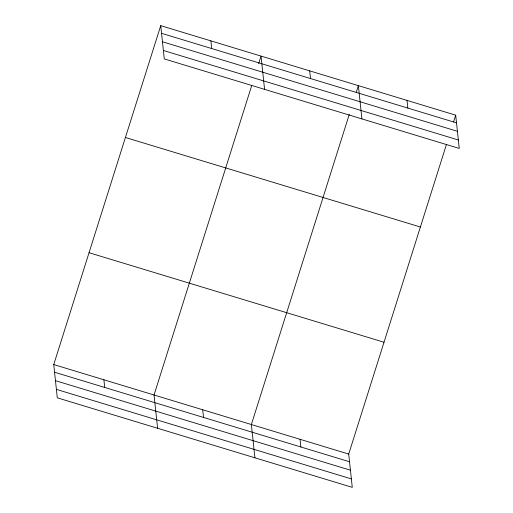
<?xml version="1.0" encoding="UTF-8"?>
<svg xmlns="http://www.w3.org/2000/svg" width="513" height="513" viewBox="0 0 513 513"><rect width="100%" height="100%" fill="white"/><g stroke="black" fill="none" stroke-linecap="round" stroke-linejoin="round"><path stroke-width="0.77" d="M446.4 144.647L348.712 454.076L352.271 487.35L57.302 397.825L53.743 364.557L160.729 25.65L455.698 115.175L459.257 148.443L164.288 58.924L160.729 25.65M251.716 85.556L154.035 394.991L157.587 428.265M258.635 63.644L261.021 56.09L264.58 89.358M349.295 114.348L251.37 424.533L254.929 457.808M356.214 92.43L358.363 85.633L361.915 118.901M453.556 121.972L455.698 115.175M161.55 33.332L456.519 122.857M162.454 41.777L457.423 131.302M163.384 50.479L458.353 139.998M125.428 137.49L420.397 227.009M89.05 252.717L384.019 342.242M53.743 364.557L348.712 454.076M54.564 372.233L349.533 461.758M55.468 380.678L350.437 470.203M56.398 389.38L351.367 478.905M407.033 100.401L407.854 108.083M309.692 70.858L310.512 78.54M300.041 439.308L300.862 446.99M210.875 40.867L211.696 48.549M202.706 409.765L203.526 417.447M103.889 379.774L104.71 387.456"/></g></svg>
